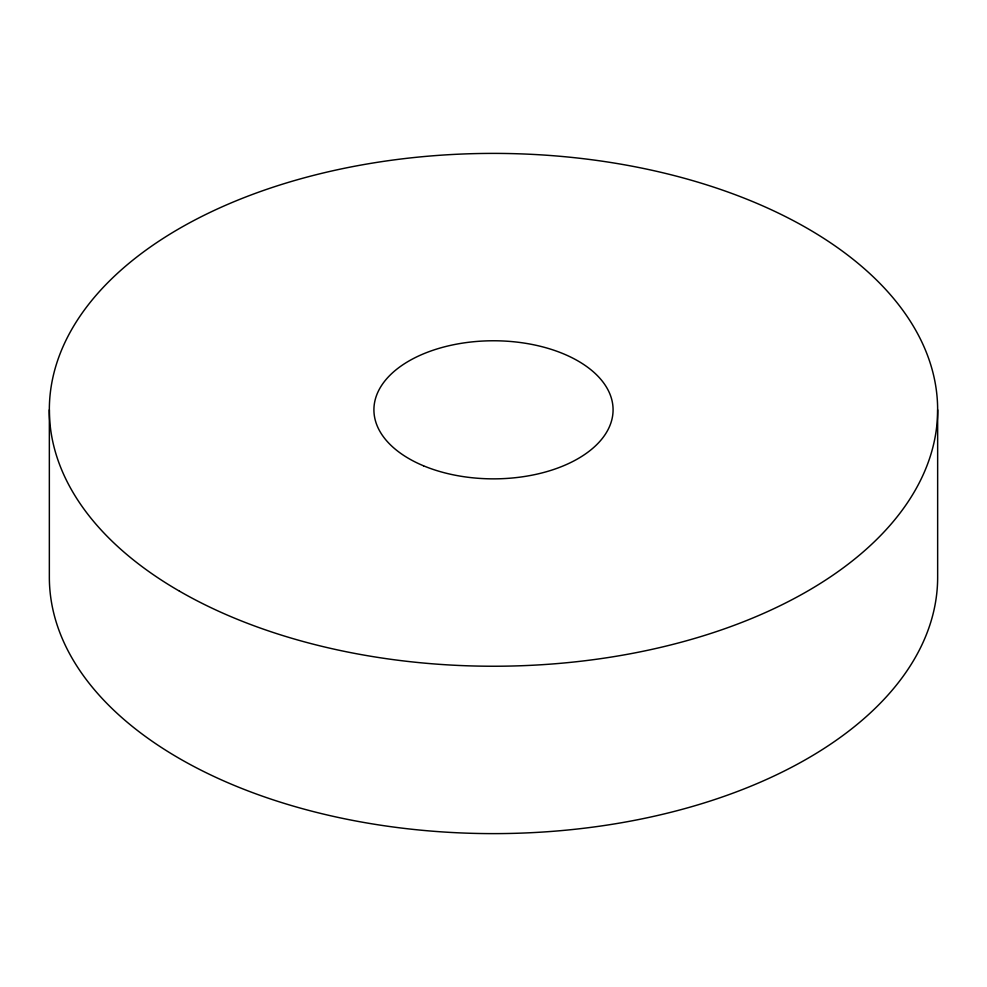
<?xml version="1.0" encoding="UTF-8"?>
<svg xmlns="http://www.w3.org/2000/svg" width="987" height="987" viewBox="0 0 987 987"><rect width="100%" height="100%" fill="white"/><g stroke="black" fill="none" stroke-linecap="round" stroke-linejoin="round"><path stroke-width="1.48" d="M937.65 409.815L937.65 577.185A444.15 256.423 0 0 1 493.5 833.62A444.15 256.423 0 0 1 49.35 577.185L49.35 409.815M423.497 465.79A119.575 69.041 0 0 0 612.458 416.822A119.575 69.041 0 0 0 444.545 346.819A119.575 69.041 0 0 0 423.497 465.79M179.437 591.139A444.15 256.423 0 0 0 922.512 476.178A444.15 256.423 0 0 0 378.552 162.127A444.15 256.423 0 0 0 179.437 591.139"/></g></svg>
